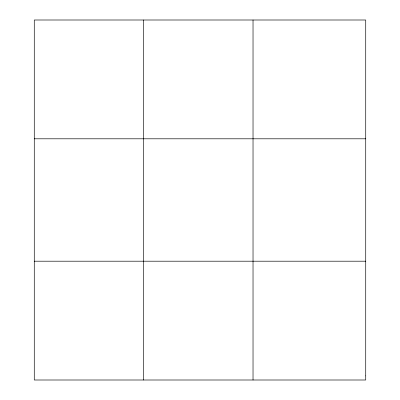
<?xml version="1.0" encoding="UTF-8"?>
<svg xmlns="http://www.w3.org/2000/svg" width="400" height="400" viewBox="0 0 400 400"><rect width="100%" height="100%" fill="white"/><g stroke="black" fill="none" stroke-linecap="round" stroke-linejoin="round"><path stroke-width="0.6" d="M143.655 380L143.655 20M253.03 380L253.03 20M34.275 138.8L365.725 138.8M34.275 261.2L365.725 261.2M365.725 375.905L365.725 380L34.275 380L34.275 20L365.725 20L365.725 375.905"/></g></svg>
